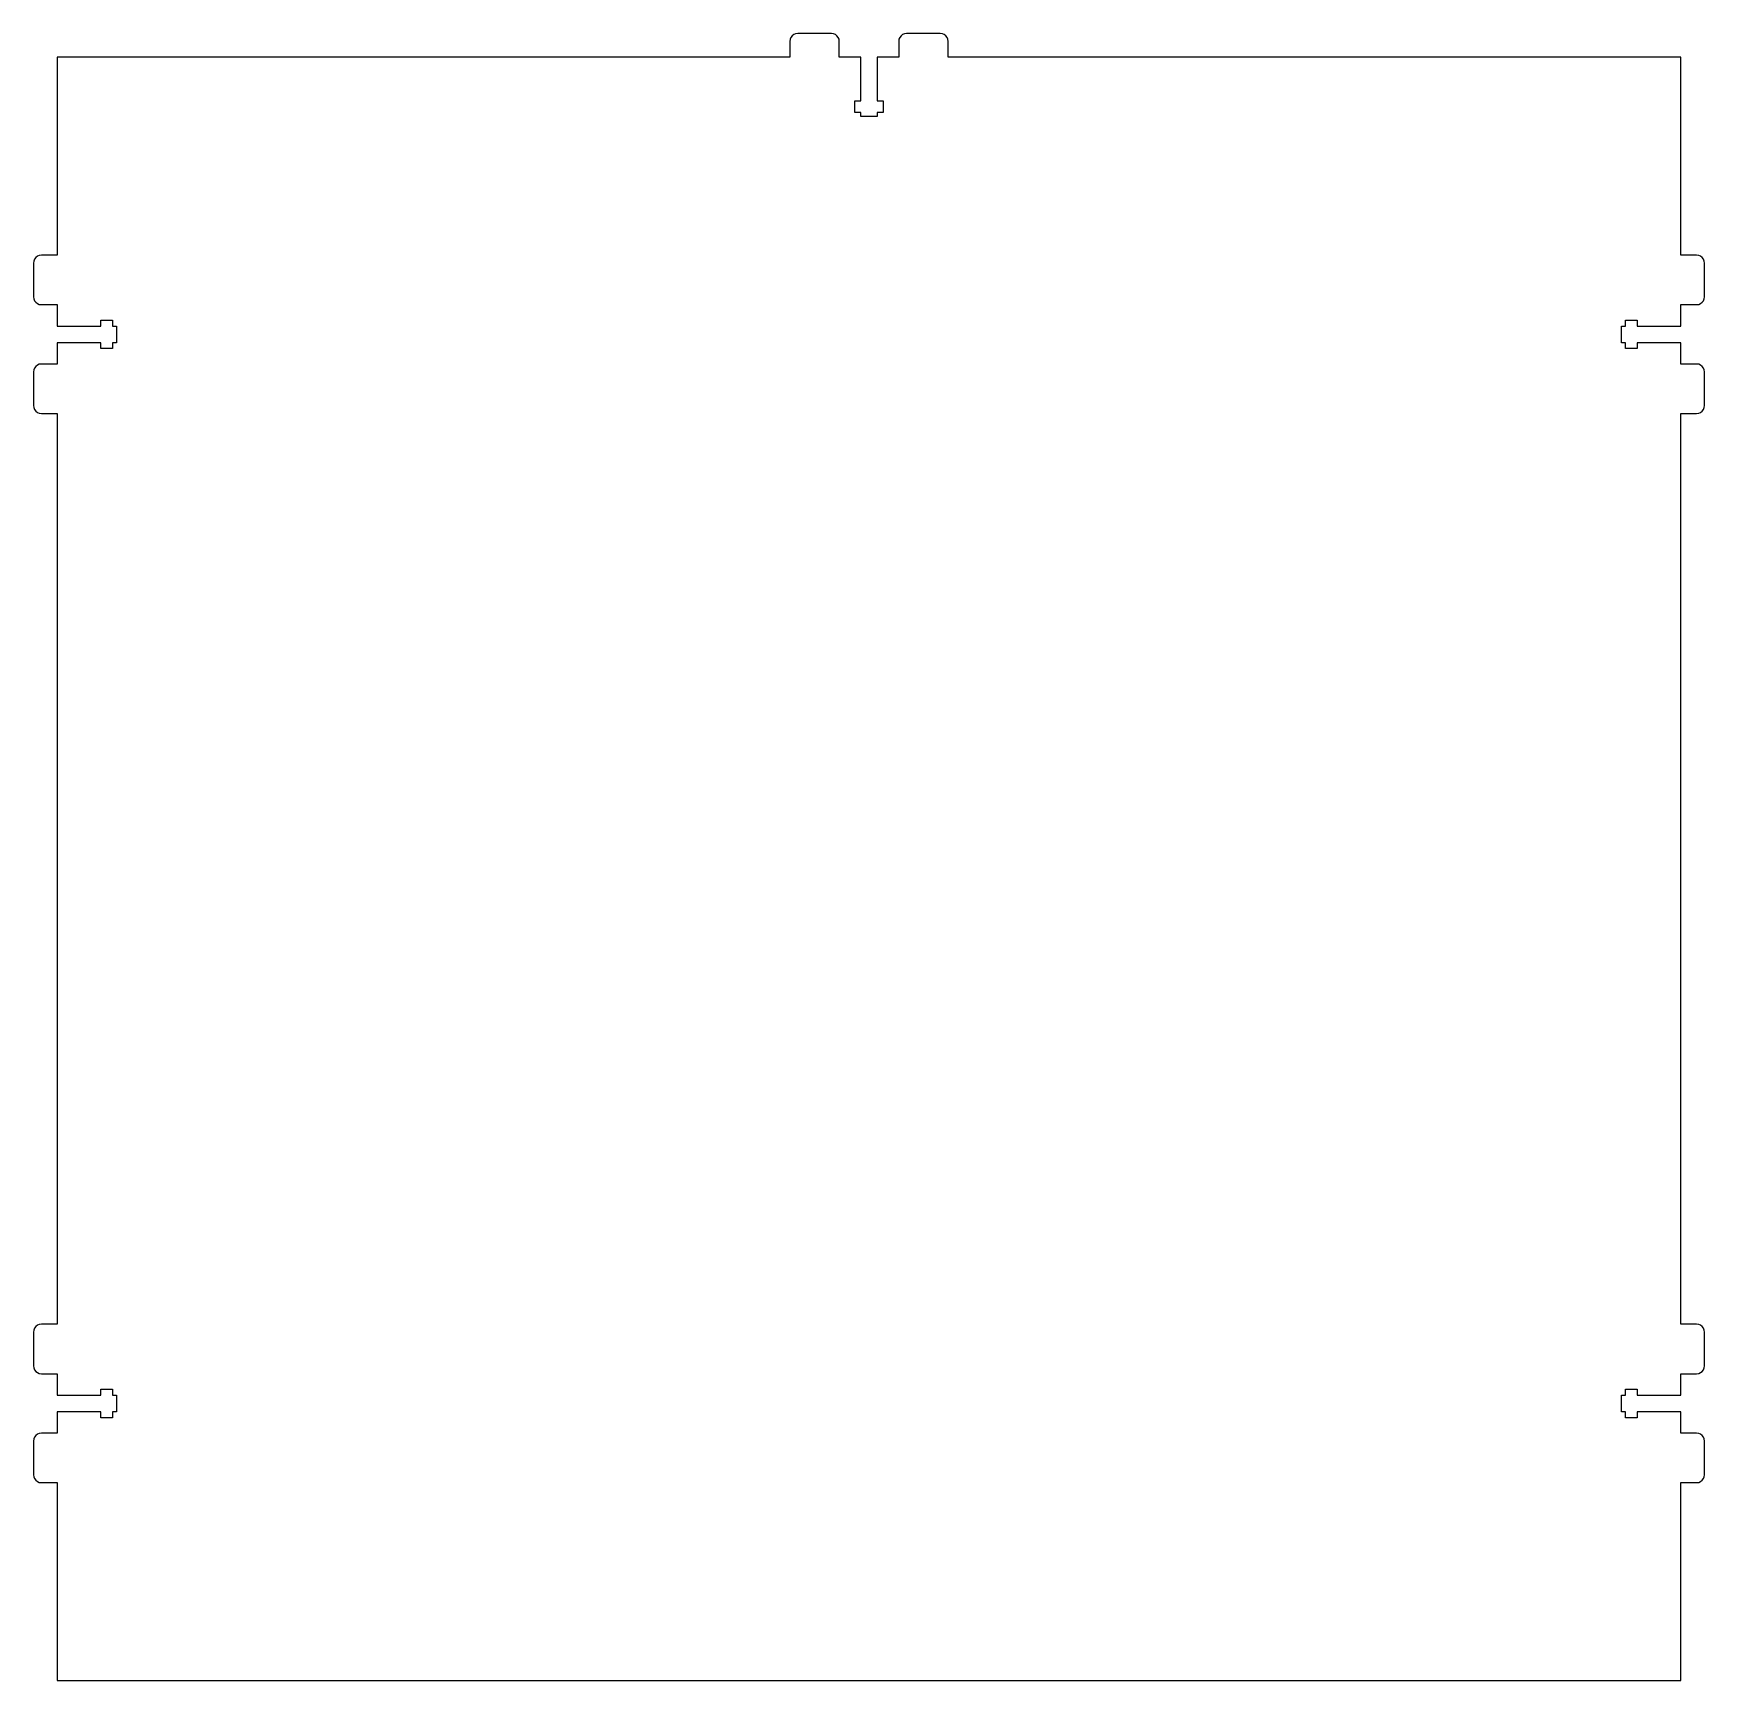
# Model space of a CAD drawing. Header units: metres. Extents: x 3160 to 3582, y -832 to -416.
import ezdxf

# ---------------------------------------------------------------- set-up
doc = ezdxf.new("R2010")
doc.units = ezdxf.units.M

msp = doc.modelspace()

# ---------------------------------------------------------------- linework, layer by layer
for p, q in [((3351.36, -417.66, 6), (3351.29, -418.18, 6)), ((3351.56, -417.18, 6), (3351.36, -417.66, 6)), ((3351.87, -416.76, 6), (3351.56, -417.18, 6)), ((3352.29, -416.44, 6), (3351.87, -416.76, 6)), ((3352.77, -416.24, 6), (3352.29, -416.44, 6)), ((3353.29, -416.18, 6), (3352.77, -416.24, 6)), ((3361.79, -416.18, 6), (3353.29, -416.18, 6)), ((3362.31, -416.24, 6), (3361.79, -416.18, 6)), ((3362.79, -416.44, 6), (3362.31, -416.24, 6)), ((3363.2, -416.76, 6), (3362.79, -416.44, 6)), ((3363.52, -417.18, 6), (3363.2, -416.76, 6)), ((3363.72, -417.66, 6), (3363.52, -417.18, 6)), ((3363.79, -418.18, 6), (3363.72, -417.66, 6)), ((3378.86, -417.66, 6), (3378.79, -418.18, 6)), ((3379.06, -417.18, 6), (3378.86, -417.66, 6)), ((3379.37, -416.76, 6), (3379.06, -417.18, 6)), ((3379.79, -416.44, 6), (3379.37, -416.76, 6)), ((3380.27, -416.24, 6), (3379.79, -416.44, 6)), ((3380.79, -416.18, 6), (3380.27, -416.24, 6)), ((3389.29, -416.18, 6), (3380.79, -416.18, 6)), ((3389.81, -416.24, 6), (3389.29, -416.18, 6)), ((3390.29, -416.44, 6), (3389.81, -416.24, 6)), ((3390.7, -416.76, 6), (3390.29, -416.44, 6)), ((3391.02, -417.18, 6), (3390.7, -416.76, 6)), ((3391.22, -417.66, 6), (3391.02, -417.18, 6)), ((3391.29, -418.18, 6), (3391.22, -417.66, 6)), ((3351.29, -418.18, 6), (3351.29, -422.18, 6)), ((3363.79, -422.18, 6), (3363.79, -418.18, 6)), ((3378.79, -418.18, 6), (3378.79, -422.18, 6)), ((3391.29, -422.18, 6), (3391.29, -418.18, 6)), ((3166.29, -422.18, 6), (3166.29, -472.18, 6)), ((3351.29, -422.18, 6), (3166.29, -422.18, 6)), ((3369.19, -422.18, 6), (3363.79, -422.18, 6)), ((3369.19, -433.18, 6), (3369.19, -422.18, 6)), ((3378.79, -422.18, 6), (3373.39, -422.18, 6)), ((3373.39, -422.18, 6), (3373.39, -433.18, 6)), ((3576.29, -422.18, 6), (3391.29, -422.18, 6)), ((3576.29, -472.18, 6), (3576.29, -422.18, 6)), ((3367.69, -436.18, 6), (3367.69, -433.18, 6)), ((3367.69, -433.18, 6), (3369.19, -433.18, 6)), ((3373.39, -433.18, 6), (3374.89, -433.18, 6)), ((3374.89, -433.18, 6), (3374.89, -436.18, 6)), ((3369.19, -436.18, 6), (3367.69, -436.18, 6)), ((3369.19, -437.18, 6), (3369.19, -436.18, 6)), ((3373.39, -437.18, 6), (3369.19, -437.18, 6)), ((3373.39, -436.18, 6), (3373.39, -437.18, 6)), ((3374.89, -436.18, 6), (3373.39, -436.18, 6)), ((3161.29, -472.44, 6), (3160.87, -472.76, 6)), ((3161.77, -472.24, 6), (3161.29, -472.44, 6)), ((3162.29, -472.18, 6), (3161.77, -472.24, 6)), ((3166.29, -472.18, 6), (3162.29, -472.18, 6)), ((3580.29, -472.18, 6), (3576.29, -472.18, 6)), ((3580.81, -472.24, 6), (3580.29, -472.18, 6)), ((3581.29, -472.44, 6), (3580.81, -472.24, 6)), ((3581.7, -472.76, 6), (3581.29, -472.44, 6)), ((3160.36, -473.66, 6), (3160.29, -474.18, 6)), ((3160.29, -474.18, 6), (3160.29, -482.68, 6)), ((3160.56, -473.18, 6), (3160.36, -473.66, 6)), ((3160.87, -472.76, 6), (3160.56, -473.18, 6)), ((3582.02, -473.18, 6), (3581.7, -472.76, 6)), ((3582.22, -473.66, 6), (3582.02, -473.18, 6)), ((3582.29, -474.18, 6), (3582.22, -473.66, 6)), ((3582.29, -482.68, 6), (3582.29, -474.18, 6)), ((3160.29, -482.68, 6), (3160.36, -483.19, 6)), ((3160.36, -483.19, 6), (3160.56, -483.68, 6)), ((3160.56, -483.68, 6), (3160.87, -484.09, 6)), ((3160.87, -484.09, 6), (3161.29, -484.41, 6)), ((3161.29, -484.41, 6), (3161.77, -484.61, 6)), ((3161.77, -484.61, 6), (3162.29, -484.68, 6)), ((3162.29, -484.68, 6), (3166.29, -484.68, 6)), ((3166.29, -484.68, 6), (3166.29, -490.08, 6)), ((3576.29, -484.68, 6), (3580.29, -484.68, 6)), ((3576.29, -490.08, 6), (3576.29, -484.68, 6)), ((3580.29, -484.68, 6), (3580.81, -484.61, 6)), ((3580.81, -484.61, 6), (3581.29, -484.41, 6)), ((3581.29, -484.41, 6), (3581.7, -484.09, 6)), ((3581.7, -484.09, 6), (3582.02, -483.68, 6)), ((3582.02, -483.68, 6), (3582.22, -483.19, 6)), ((3582.22, -483.19, 6), (3582.29, -482.68, 6)), ((3177.29, -488.58, 6), (3180.29, -488.58, 6)), ((3177.29, -490.08, 6), (3177.29, -488.58, 6)), ((3180.29, -488.58, 6), (3180.29, -490.08, 6)), ((3562.29, -490.08, 6), (3562.29, -488.58, 6)), ((3562.29, -488.58, 6), (3565.29, -488.58, 6)), ((3565.29, -488.58, 6), (3565.29, -490.08, 6)), ((3166.29, -490.08, 6), (3177.29, -490.08, 6)), ((3180.29, -490.08, 6), (3181.29, -490.08, 6)), ((3181.29, -490.08, 6), (3181.29, -494.28, 6)), ((3561.29, -494.28, 6), (3561.29, -490.08, 6)), ((3561.29, -490.08, 6), (3562.29, -490.08, 6)), ((3565.29, -490.08, 6), (3576.29, -490.08, 6)), ((3166.29, -494.28, 6), (3166.29, -499.68, 6)), ((3177.29, -494.28, 6), (3166.29, -494.28, 6)), ((3177.29, -495.78, 6), (3177.29, -494.28, 6)), ((3180.29, -495.78, 6), (3177.29, -495.78, 6)), ((3181.29, -494.28, 6), (3180.29, -494.28, 6)), ((3180.29, -494.28, 6), (3180.29, -495.78, 6)), ((3562.29, -494.28, 6), (3561.29, -494.28, 6)), ((3562.29, -495.78, 6), (3562.29, -494.28, 6)), ((3565.29, -495.78, 6), (3562.29, -495.78, 6)), ((3565.29, -494.28, 6), (3565.29, -495.78, 6)), ((3576.29, -494.28, 6), (3565.29, -494.28, 6)), ((3576.29, -499.68, 6), (3576.29, -494.28, 6)), ((3160.36, -501.16, 6), (3160.29, -501.68, 6)), ((3160.29, -501.68, 6), (3160.29, -510.18, 6)), ((3160.56, -500.68, 6), (3160.36, -501.16, 6)), ((3160.87, -500.26, 6), (3160.56, -500.68, 6)), ((3161.29, -499.94, 6), (3160.87, -500.26, 6)), ((3161.77, -499.74, 6), (3161.29, -499.94, 6)), ((3162.29, -499.68, 6), (3161.77, -499.74, 6)), ((3166.29, -499.68, 6), (3162.29, -499.68, 6)), ((3580.29, -499.68, 6), (3576.29, -499.68, 6)), ((3580.81, -499.74, 6), (3580.29, -499.68, 6)), ((3581.29, -499.94, 6), (3580.81, -499.74, 6)), ((3581.7, -500.26, 6), (3581.29, -499.94, 6)), ((3582.02, -500.68, 6), (3581.7, -500.26, 6)), ((3582.22, -501.16, 6), (3582.02, -500.68, 6)), ((3582.29, -501.68, 6), (3582.22, -501.16, 6)), ((3582.29, -510.18, 6), (3582.29, -501.68, 6)), ((3160.29, -510.18, 6), (3160.36, -510.69, 6)), ((3582.22, -510.69, 6), (3582.29, -510.18, 6)), ((3160.36, -510.69, 6), (3160.56, -511.18, 6)), ((3160.56, -511.18, 6), (3160.87, -511.59, 6)), ((3160.87, -511.59, 6), (3161.29, -511.91, 6)), ((3161.29, -511.91, 6), (3161.77, -512.11, 6)), ((3161.77, -512.11, 6), (3162.29, -512.18, 6)), ((3162.29, -512.18, 6), (3166.29, -512.18, 6)), ((3166.29, -512.18, 6), (3166.29, -742.18, 6)), ((3576.29, -512.18, 6), (3580.29, -512.18, 6)), ((3576.29, -742.18, 6), (3576.29, -512.18, 6)), ((3580.29, -512.18, 6), (3580.81, -512.11, 6)), ((3580.81, -512.11, 6), (3581.29, -511.91, 6)), ((3581.29, -511.91, 6), (3581.7, -511.59, 6)), ((3581.7, -511.59, 6), (3582.02, -511.18, 6)), ((3582.02, -511.18, 6), (3582.22, -510.69, 6)), ((3161.29, -742.44, 6), (3160.87, -742.76, 6)), ((3161.77, -742.24, 6), (3161.29, -742.44, 6)), ((3162.29, -742.18, 6), (3161.77, -742.24, 6)), ((3166.29, -742.18, 6), (3162.29, -742.18, 6)), ((3580.29, -742.18, 6), (3576.29, -742.18, 6)), ((3580.81, -742.24, 6), (3580.29, -742.18, 6)), ((3581.29, -742.44, 6), (3580.81, -742.24, 6)), ((3581.7, -742.76, 6), (3581.29, -742.44, 6)), ((3160.36, -743.66, 6), (3160.29, -744.18, 6)), ((3160.29, -744.18, 6), (3160.29, -752.68, 6)), ((3160.56, -743.18, 6), (3160.36, -743.66, 6)), ((3160.87, -742.76, 6), (3160.56, -743.18, 6)), ((3582.02, -743.18, 6), (3581.7, -742.76, 6)), ((3582.22, -743.66, 6), (3582.02, -743.18, 6)), ((3582.29, -744.18, 6), (3582.22, -743.66, 6)), ((3582.29, -752.68, 6), (3582.29, -744.18, 6)), ((3160.29, -752.68, 6), (3160.36, -753.19, 6)), ((3160.36, -753.19, 6), (3160.56, -753.68, 6)), ((3160.56, -753.68, 6), (3160.87, -754.09, 6)), ((3160.87, -754.09, 6), (3161.29, -754.41, 6)), ((3161.29, -754.41, 6), (3161.77, -754.61, 6)), ((3161.77, -754.61, 6), (3162.29, -754.68, 6)), ((3162.29, -754.68, 6), (3166.29, -754.68, 6)), ((3166.29, -754.68, 6), (3166.29, -760.08, 6)), ((3576.29, -754.68, 6), (3580.29, -754.68, 6)), ((3576.29, -760.08, 6), (3576.29, -754.68, 6)), ((3580.29, -754.68, 6), (3580.81, -754.61, 6)), ((3580.81, -754.61, 6), (3581.29, -754.41, 6)), ((3581.29, -754.41, 6), (3581.7, -754.09, 6)), ((3581.7, -754.09, 6), (3582.02, -753.68, 6)), ((3582.02, -753.68, 6), (3582.22, -753.19, 6)), ((3582.22, -753.19, 6), (3582.29, -752.68, 6)), ((3177.29, -760.08, 6), (3177.29, -758.58, 6)), ((3177.29, -758.58, 6), (3180.29, -758.58, 6)), ((3180.29, -758.58, 6), (3180.29, -760.08, 6)), ((3562.29, -758.58, 6), (3565.29, -758.58, 6)), ((3562.29, -760.08, 6), (3562.29, -758.58, 6)), ((3565.29, -758.58, 6), (3565.29, -760.08, 6)), ((3166.29, -760.08, 6), (3177.29, -760.08, 6)), ((3180.29, -760.08, 6), (3181.29, -760.08, 6)), ((3181.29, -760.08, 6), (3181.29, -764.28, 6)), ((3561.29, -764.28, 6), (3561.29, -760.08, 6)), ((3561.29, -760.08, 6), (3562.29, -760.08, 6)), ((3565.29, -760.08, 6), (3576.29, -760.08, 6)), ((3177.29, -764.28, 6), (3166.29, -764.28, 6)), ((3166.29, -764.28, 6), (3166.29, -769.68, 6)), ((3177.29, -765.78, 6), (3177.29, -764.28, 6)), ((3180.29, -765.78, 6), (3177.29, -765.78, 6)), ((3180.29, -764.28, 6), (3180.29, -765.78, 6)), ((3181.29, -764.28, 6), (3180.29, -764.28, 6)), ((3562.29, -764.28, 6), (3561.29, -764.28, 6)), ((3562.29, -765.78, 6), (3562.29, -764.28, 6)), ((3565.29, -765.78, 6), (3562.29, -765.78, 6)), ((3565.29, -764.28, 6), (3565.29, -765.78, 6)), ((3576.29, -764.28, 6), (3565.29, -764.28, 6)), ((3576.29, -769.68, 6), (3576.29, -764.28, 6)), ((3160.36, -771.16, 6), (3160.29, -771.68, 6)), ((3160.29, -771.68, 6), (3160.29, -780.18, 6)), ((3160.56, -770.68, 6), (3160.36, -771.16, 6)), ((3160.87, -770.26, 6), (3160.56, -770.68, 6)), ((3161.29, -769.94, 6), (3160.87, -770.26, 6)), ((3161.77, -769.74, 6), (3161.29, -769.94, 6)), ((3162.29, -769.68, 6), (3161.77, -769.74, 6)), ((3166.29, -769.68, 6), (3162.29, -769.68, 6)), ((3580.29, -769.68, 6), (3576.29, -769.68, 6)), ((3580.81, -769.74, 6), (3580.29, -769.68, 6)), ((3581.29, -769.94, 6), (3580.81, -769.74, 6)), ((3581.7, -770.26, 6), (3581.29, -769.94, 6)), ((3582.02, -770.68, 6), (3581.7, -770.26, 6)), ((3582.22, -771.16, 6), (3582.02, -770.68, 6)), ((3582.29, -771.68, 6), (3582.22, -771.16, 6)), ((3582.29, -780.18, 6), (3582.29, -771.68, 6)), ((3160.29, -780.18, 6), (3160.36, -780.69, 6)), ((3160.36, -780.69, 6), (3160.56, -781.18, 6)), ((3582.02, -781.18, 6), (3582.22, -780.69, 6)), ((3582.22, -780.69, 6), (3582.29, -780.18, 6)), ((3160.56, -781.18, 6), (3160.87, -781.59, 6)), ((3160.87, -781.59, 6), (3161.29, -781.91, 6)), ((3161.29, -781.91, 6), (3161.77, -782.11, 6)), ((3161.77, -782.11, 6), (3162.29, -782.18, 6)), ((3162.29, -782.18, 6), (3166.29, -782.18, 6)), ((3166.29, -782.18, 6), (3166.29, -832.18, 6)), ((3576.29, -782.18, 6), (3580.29, -782.18, 6)), ((3576.29, -832.18, 6), (3576.29, -782.18, 6)), ((3580.29, -782.18, 6), (3580.81, -782.11, 6)), ((3580.81, -782.11, 6), (3581.29, -781.91, 6)), ((3581.29, -781.91, 6), (3581.7, -781.59, 6)), ((3581.7, -781.59, 6), (3582.02, -781.18, 6)), ((3166.29, -832.18, 6), (3576.29, -832.18, 6))]:
    msp.add_line(p, q)

doc.saveas('drawing.dxf')
